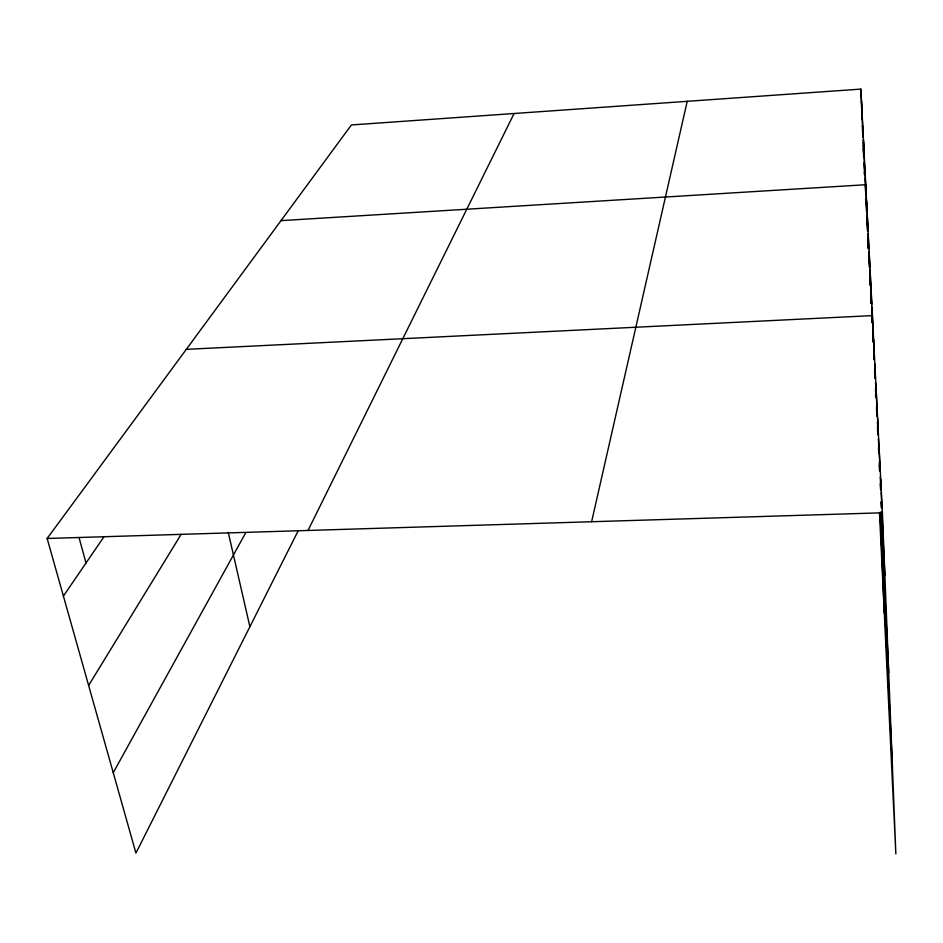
<?xml version="1.0" encoding="UTF-8"?>
<svg xmlns="http://www.w3.org/2000/svg" width="943" height="943" viewBox="0 0 943 943"><rect width="100%" height="100%" fill="white"/><g stroke="black" fill="none" stroke-linecap="round" stroke-linejoin="round"><path stroke-width="1.41" d="M591.615 521.738L687.211 101.325M308.031 530.449L514.088 113.514M298.294 530.567L135.933 853.097L47.15 538.477L351.397 124.959L860.876 89.102L882.412 512.792L895.85 853.898L879.477 512.686M113.254 772.706L245.64 532.889M88.63 685.443L181.139 534.327M63.405 596.094L104.025 536.661M281.002 220.638L865.745 184.722L866.841 211.975M186.301 349.346L872.393 315.61L873.442 341.885M47.15 538.477L882.412 512.792M79.071 537.64L86.002 563.03M228.253 532.371L249.883 626.73M862.586 131.16L862.869 136.818M863.305 145.363L863.823 155.666M864.236 164.023L864.802 175.209M865.309 185.252L865.709 193.398M866.122 201.613L866.617 211.527M867.112 221.204L867.584 230.693M868.008 239.133L868.503 249.058L868.031 237.377M868.986 258.63L869.399 266.845M869.906 276.865L870.33 285.458L869.918 275.167M870.896 296.609L871.238 303.587L870.849 293.332M871.827 315.221L872.192 322.53M872.77 334.07L873.135 341.236M873.701 352.635L874.055 359.707M874.986 378.284L874.621 371.059L874.904 378.426M875.564 389.86L875.929 397.074M876.507 408.625L876.872 415.839M877.45 427.391L877.815 434.629M878.463 447.642L878.758 453.465M879.347 465.123L879.642 470.946L879.347 462.082M880.279 483.806L880.562 489.429M881.198 502.077L881.481 507.699L881.245 501.841M881.693 511.99L884.888 575.654M880.797 512.132L888.719 672.783M880.055 512.285L892.432 767.237M867.419 217.774L867.949 230.764M868.055 233.64L868.857 248.704M868.975 251.64L869.623 267.824M866.558 200.871L866.971 211.091M867.088 214.014L867.737 230.08M867.077 217.715L867.595 230.622M868.055 242.139L868.291 247.915M864.955 169.28L865.898 192.537M866.134 198.348L866.664 211.421M863.482 140.33L864.896 175.103M865.191 178.769L865.768 193.056M862.798 126.739L863.199 136.711M863.316 139.564L864.012 156.656M864.236 162.361L864.578 170.907M861.489 101.16L863.069 136.865M863.305 142.652L863.835 155.689M860.876 89.102L862.114 119.561M862.35 125.36L862.821 136.971M863.293 148.581L863.588 155.843M864.236 171.697L864.354 174.549M880.703 479.138L881.116 489.382M881.222 492.317L881.858 508.407M882.035 512.792L883.131 540.598M879.1 447.607L880.031 471.064M880.267 476.922L880.786 490.112M877.603 417.997L878.239 434.157M878.416 438.566L878.994 453.265M876.177 390.131L877.214 416.016M877.438 421.769L877.957 434.699M874.845 363.868L875.422 378.296M875.599 382.634L876.165 397.062M876.519 405.726L876.919 415.828M873.583 339.067L874.397 359.377M874.632 365.177L875.151 378.237M875.552 388.386L875.788 394.198M873.678 347.719L874.149 359.389M875.552 394.575L875.67 397.51M880.29 513.157L884.298 613.162M871.297 294.039L871.709 304.33M871.827 307.265L872.475 323.449M872.77 330.804L873.242 342.568M870.259 273.541L871.473 303.823M871.815 312.475L872.228 322.577M869.269 254.044L869.788 267.14M869.906 270.052L870.554 286.059"/></g></svg>
